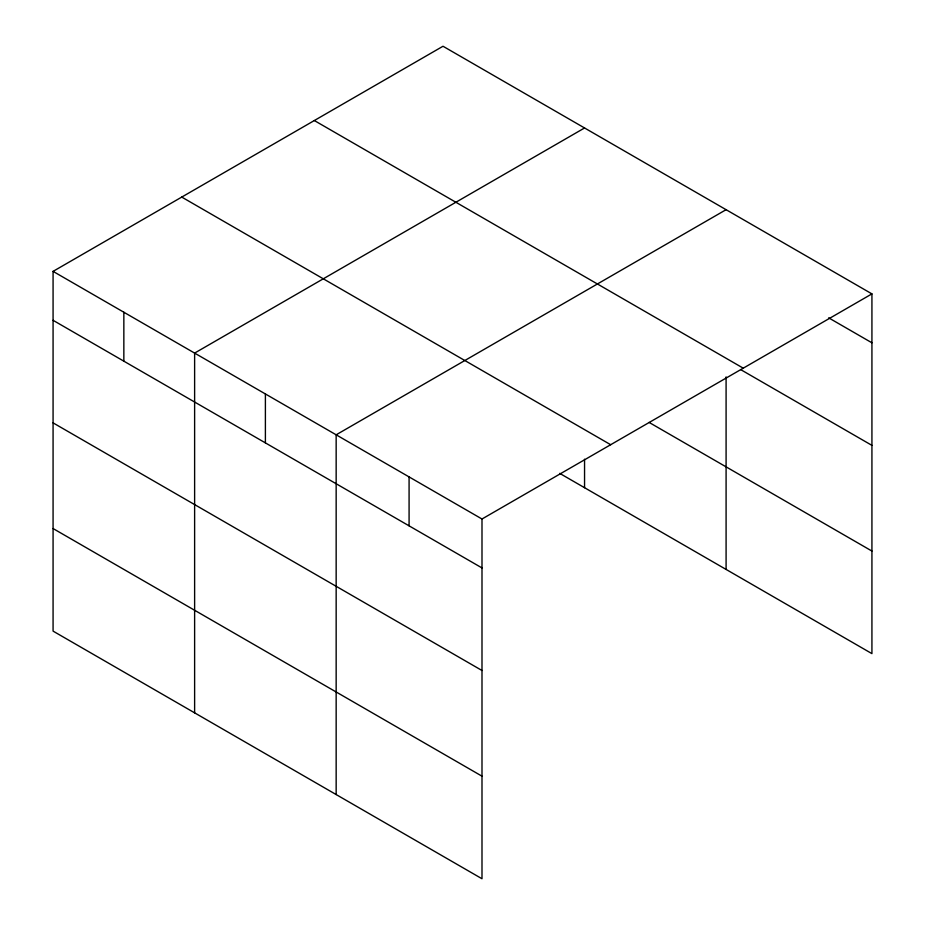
<?xml version="1.0" encoding="UTF-8"?>
<svg xmlns="http://www.w3.org/2000/svg" width="925" height="925" viewBox="0 0 925 925"><rect width="100%" height="100%" fill="white"/><g stroke="black" fill="none" stroke-linecap="round" stroke-linejoin="round"><path stroke-width="1.39" d="M53.072 271.372L481.994 519.006L481.994 878.75L53.072 631.116L53.072 271.372L443.006 46.25L871.928 293.884L871.928 653.628L559.717 473.369M584.554 127.974L194.62 353.096L194.62 712.84M726.09 209.686L336.157 434.808L336.157 794.552M481.994 519.006L871.928 293.884M828.673 317.842L871.928 342.805M314.327 120.539L743.249 368.173M740.925 369.746L871.928 445.376M649.107 422.413L871.928 551.057M181.751 197.083L610.673 444.717M53.072 320.304L481.994 567.938M53.072 422.864L481.994 670.498M53.072 528.545L481.994 776.179M726.09 376.891L726.09 569.43M584.554 459.216L584.554 487.706M409.081 476.907L409.081 525.839M265.394 393.958L265.394 442.878M123.846 312.234L123.846 361.155"/></g></svg>
